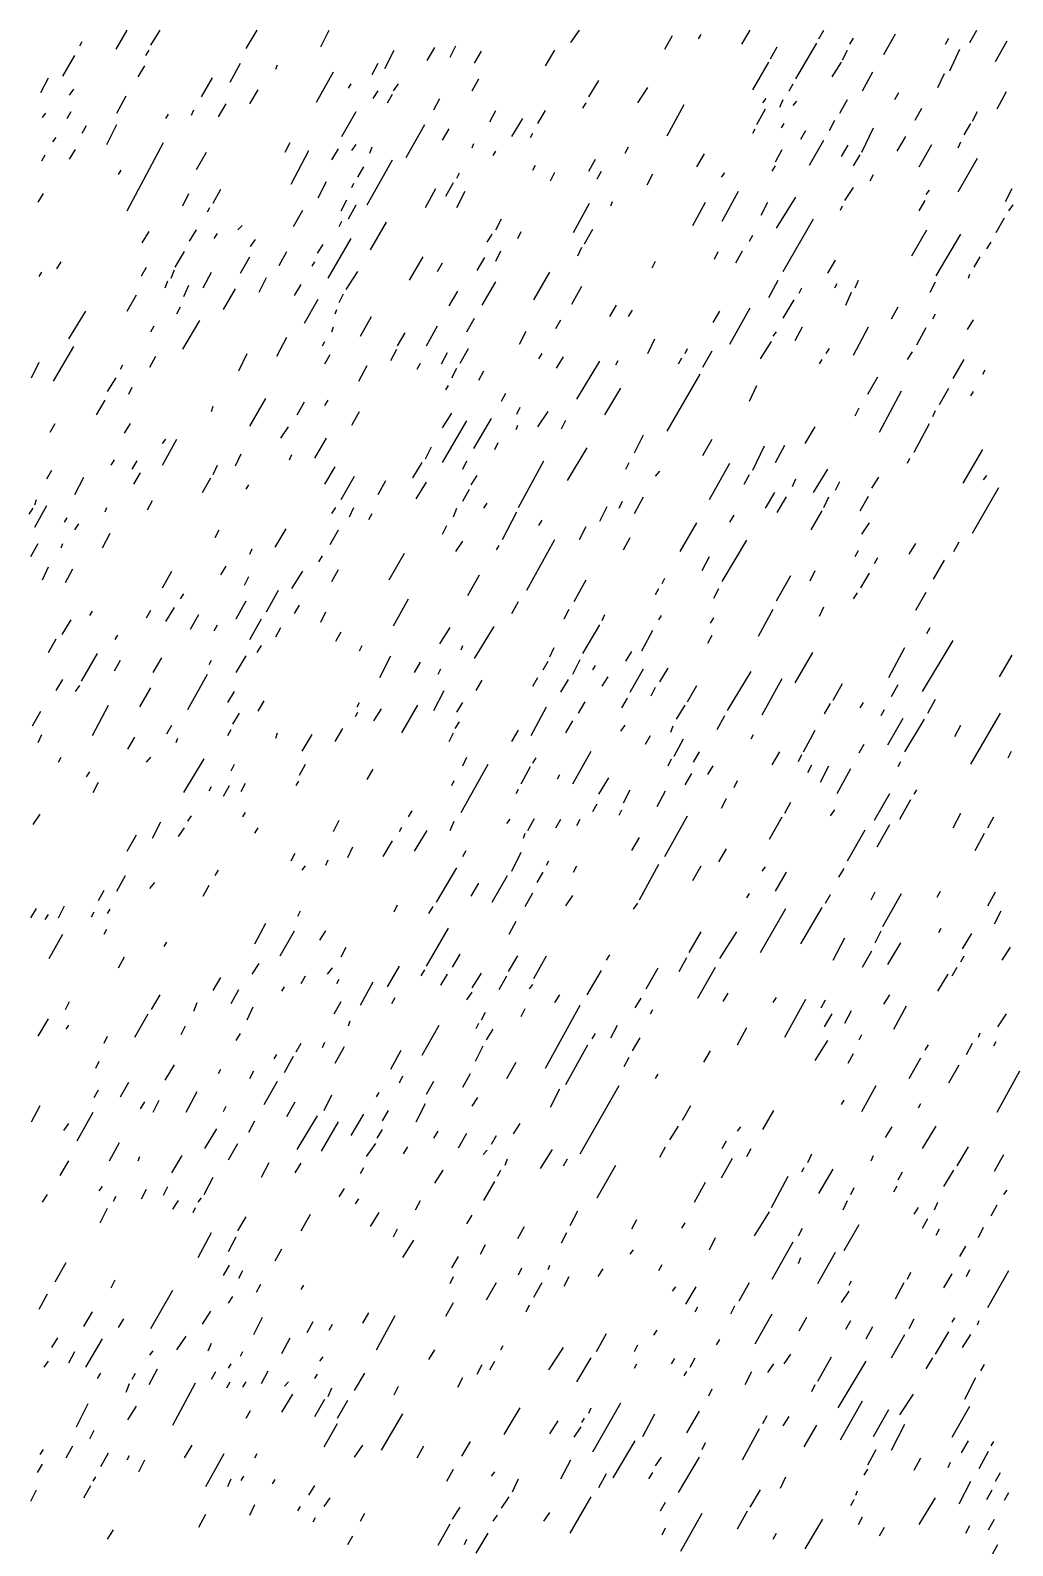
# Model space of a CAD drawing. Extents: x 0 to 599, y 0 to 600.
# Drawn here: x 234.8 to 447.7, y 271.9 to 600.2 of the extents above; entities that cross this region are included whole.
import ezdxf

# ---------------------------------------------------------------- set-up
doc = ezdxf.new("R2010")
doc.units = 0
doc.header["$MEASUREMENT"] = 0
doc.layers.add('MARBLE_FSET3', color=36, linetype='CONTINUOUS')

msp = doc.modelspace()

# ---------------------------------------------------------------- linework, layer by layer
at = {"layer": 'MARBLE_FSET3'}
for p, q in [((245.5, 596.82), (246.05, 597.75)), ((253.37, 596.07), (255.76, 600.19)), ((260.89, 597), (262.9, 600.19)), ((281.59, 596.26), (283.97, 600.19)), ((297.71, 596.63), (299.54, 600.19)), ((351.94, 597.57), (353.77, 600.19)), ((372.27, 596.07), (373.92, 599.06)), ((379.6, 598.32), (380.15, 599.25)), ((388.95, 597.19), (390.78, 600.19)), ((405.62, 598.32), (406.72, 600.19)), ((412.4, 597.19), (413.13, 598.5)), ((419.73, 594.95), (422.29, 599.44)), ((433.1, 597.19), (433.83, 598.5)), ((438.41, 597.57), (439.88, 600.19)), ((443.91, 593.45), (446.47, 597.94)), ((241.83, 590.27), (244.4, 594.76)), ((259.79, 594.76), (260.52, 595.88)), ((311.63, 591.95), (313.65, 595.88)), ((320.79, 593.64), (322.44, 596.44)), ((325.74, 594.38), (327.02, 596.82)), ((331.05, 593.07), (332.52, 595.69)), ((346.44, 592.51), (348.46, 595.88)), ((395.18, 594.01), (396.64, 596.63)), ((400.67, 589.7), (405.25, 597.38)), ((410.75, 593.82), (411.85, 595.88)), ((434.02, 591.39), (436.21, 596.07)), ((258.14, 590.08), (259.6, 592.51)), ((278.11, 588.95), (280.31, 593.07)), ((288, 591.76), (288.37, 592.7)), ((296.79, 584.65), (300.46, 591.2)), ((308.89, 590.64), (310.17, 593.07)), ((391.33, 587.27), (394.81, 593.26)), ((408.55, 590.08), (410.56, 593.26)), ((415.15, 587.08), (417.34, 591.2)), ((237.07, 586.71), (238.72, 589.89)), ((271.88, 585.77), (274.26, 589.89)), ((303.76, 587.64), (304.31, 588.58)), ((313.47, 587.08), (314.56, 588.58)), ((330.5, 587.08), (331.97, 589.7)), ((355.79, 585.77), (357.98, 589.33)), ((366.41, 584.46), (368.61, 587.83)), ((399.21, 587.08), (400.12, 588.58)), ((431.45, 587.83), (432.92, 590.83)), ((243.3, 586.15), (244.21, 587.46)), ((253.56, 582.22), (255.57, 585.96)), ((282.32, 584.27), (284.15, 587.27)), ((309.07, 585.4), (310.17, 587.08)), ((312.18, 584.46), (313.28, 586.33)), ((322.26, 582.96), (323.54, 585.4)), ((354.5, 583.34), (355.24, 584.46)), ((393.53, 584.46), (394.26, 585.4)), ((397.19, 583.53), (397.92, 585.21)), ((400.12, 583.9), (400.86, 584.84)), ((410.2, 582.22), (411.85, 585.21)), ((422.11, 585.21), (423.02, 586.71)), ((444.27, 583.15), (446.29, 586.9)), ((237.44, 581.28), (238.17, 582.22)), ((242.75, 581.09), (243.66, 582.59)), ((264.18, 581.09), (264.73, 582.03)), ((269.68, 581.84), (270.23, 582.96)), ((275.54, 581.47), (277.19, 584.27)), ((302.29, 577.16), (305.4, 582.59)), ((334.35, 580.34), (335.63, 582.78)), ((339.11, 577.16), (341.5, 581.09)), ((344.79, 579.97), (346.44, 582.78)), ((372.82, 577.35), (376.49, 584.09)), ((392.24, 579.78), (394.08, 583.15)), ((426.5, 580.72), (427.97, 583.34)), ((438.96, 580.53), (440.06, 582.59)), ((246.05, 577.91), (246.96, 579.59)), ((251.36, 575.48), (253.56, 579.78)), ((316.21, 572.67), (320.24, 579.78)), ((324.09, 576.41), (325.56, 578.85)), ((343.15, 576.97), (343.69, 577.91)), ((391.33, 577.91), (391.88, 578.85)), ((397.56, 579.03), (398.11, 579.97)), ((401.77, 576.6), (402.87, 578.47)), ((408, 578.47), (409.1, 580.72)), ((414.96, 573.79), (417.53, 579.03)), ((437.13, 577.54), (438.6, 579.97)), ((239.63, 576.04), (240.37, 576.97)), ((255.76, 561.06), (263.63, 575.85)), ((290.02, 573.79), (291.11, 575.85)), ((300.09, 572.11), (301.56, 574.54)), ((304.49, 574.17), (305.4, 575.48)), ((308.34, 573.6), (308.89, 574.91)), ((330.5, 574.73), (330.87, 575.66)), ((363.66, 573.6), (364.4, 574.91)), ((403.6, 570.98), (406.72, 576.41)), ((410.56, 572.86), (412.03, 575.29)), ((422.66, 573.98), (424.49, 577.16)), ((427.42, 570.61), (430.17, 575.48)), ((435.85, 574.73), (436.4, 576.04)), ((237.25, 571.92), (237.98, 573.23)), ((243.3, 572.29), (244.58, 574.35)), ((270.78, 570.05), (272.98, 573.79)), ((291.3, 566.86), (295.15, 574.17)), ((307.79, 562.37), (313.28, 572.11)), ((335.08, 573.04), (335.63, 573.98)), ((355.79, 569.67), (357.25, 572.29)), ((379.24, 570.61), (380.89, 573.42)), ((396.27, 571.73), (397.74, 574.35)), ((413.13, 570.8), (414.6, 573.23)), ((435.85, 565.18), (440.06, 572.48)), ((253.92, 568.92), (254.47, 569.86)), ((305.77, 568.36), (307.05, 570.61)), ((327.21, 568.17), (327.76, 569.3)), ((343.69, 569.86), (344.24, 570.98)), ((347.54, 567.61), (348.46, 569.49)), ((357.62, 567.99), (358.53, 569.67)), ((368.43, 566.68), (369.71, 569.11)), ((384.55, 568.36), (385.28, 569.3)), ((395.54, 569.67), (396.27, 570.8)), ((416.79, 567.61), (417.53, 568.92)), ((236.52, 562.93), (237.62, 564.81)), ((267.85, 562.18), (269.13, 564.81)), ((274.44, 562.75), (276.09, 565.74)), ((297.16, 563.87), (298.99, 567.43)), ((304.49, 566.12), (304.86, 567.05)), ((320.43, 561.81), (322.63, 565.93)), ((324.82, 564.24), (326.47, 567.24)), ((327.21, 561.81), (329.04, 565.37)), ((384.73, 558.81), (388.21, 565.37)), ((411.3, 563.31), (413.13, 566.12)), ((428.89, 564.62), (429.62, 565.55)), ((446.11, 563.12), (447.57, 565.93)), ((273.16, 560.87), (273.71, 561.81)), ((302.11, 561.06), (303.39, 563.49)), ((303.76, 559.38), (305.4, 562.37)), ((352.49, 556.38), (355.97, 562.75)), ((360.55, 562.18), (360.92, 563.12)), ((378.32, 557.88), (381.07, 562.93)), ((393.16, 560.12), (394.63, 562.93)), ((396.46, 557.32), (400.67, 564.06)), ((410.38, 561.25), (410.75, 562.18)), ((427.42, 561.06), (428.7, 563.31)), ((446.84, 561.06), (447.76, 562.37)), ((291.85, 557.69), (293.86, 561.25)), ((301.74, 557.69), (302.29, 558.81)), ((308.52, 552.64), (312, 558.63)), ((335.63, 556.94), (336.92, 559.38)), ((397.92, 547.96), (404.52, 559.38)), ((444.09, 556.38), (445.92, 559.56)), ((259.05, 554.13), (260.52, 556.57)), ((269.31, 554.51), (270.78, 556.94)), ((274.63, 555.07), (275.36, 556.19)), ((279.76, 556.94), (280.67, 557.88)), ((282.5, 553.39), (283.6, 554.88)), ((299.36, 546.46), (304.31, 555.07)), ((333.8, 554.32), (334.9, 556.01)), ((340.4, 555.07), (341.13, 556.57)), ((354.87, 553.95), (356.7, 557.13)), ((390.6, 554.51), (391.33, 555.82)), ((425.77, 551.33), (429.07, 556.94)), ((431.08, 547.02), (436.4, 556.01)), ((266.2, 548.89), (268.21, 552.26)), ((288.73, 549.27), (290.38, 552.26)), ((296.98, 551.89), (298.26, 553.76)), ((335.63, 550.2), (336.73, 552.45)), ((353.4, 551.33), (354.32, 553.2)), ((383.08, 550.58), (383.82, 552.26)), ((387.66, 549.83), (389.13, 552.45)), ((442.08, 552.82), (442.99, 554.32)), ((240.55, 548.52), (241.47, 550.02)), ((258.87, 547.02), (259.97, 548.89)), ((265.28, 546.46), (266.02, 548.33)), ((280.31, 547.58), (282.32, 551.14)), ((295.88, 549.08), (296.43, 550.02)), ((316.95, 546.08), (319.88, 551.14)), ((322.99, 547.96), (324.09, 549.83)), ((331.6, 548.14), (333.25, 550.95)), ((369.53, 548.71), (370.26, 550.2)), ((407.63, 547.58), (409.28, 550.39)), ((439.33, 548.89), (440.61, 551.14)), ((236.7, 546.83), (237.25, 547.77)), ((264, 544.4), (264.55, 545.9)), ((268.03, 542.53), (269.13, 544.96)), ((272.24, 544.4), (274.08, 547.77)), ((284.34, 543.46), (285.98, 546.65)), ((292.03, 542.71), (293.5, 545.15)), ((303.21, 544.03), (305.77, 547.96)), ((332.7, 540.66), (335.63, 545.71)), ((343.88, 541.78), (347.36, 547.77)), ((394.81, 542.34), (396.82, 546.08)), ((409.1, 544.4), (409.65, 545.34)), ((413.5, 544.4), (414.23, 546.08)), ((429.8, 543.46), (430.9, 545.71)), ((438.05, 546.46), (438.41, 547.39)), ((255.76, 539.34), (257.77, 542.9)), ((276.64, 539.72), (279.21, 544.21)), ((294.23, 536.72), (297.16, 541.97)), ((301.74, 541.22), (302.66, 543.09)), ((325.56, 540.47), (327.39, 543.65)), ((352.12, 540.84), (354.32, 544.77)), ((397.92, 537.85), (400.31, 541.78)), ((401.4, 543.28), (401.95, 544.4)), ((411.48, 540.66), (412.76, 543.46)), ((243.11, 533.35), (246.78, 539.34)), ((266.56, 538.78), (267.3, 540.28)), ((300.82, 538.78), (301.19, 539.72)), ((360.37, 538.22), (361.83, 540.66)), ((364.4, 538.22), (365.31, 539.53)), ((382.72, 536.91), (384.18, 539.34)), ((386.38, 532.23), (390.78, 540.09)), ((421.37, 537.66), (422.84, 540.28)), ((430.35, 537.66), (430.9, 538.78)), ((260.89, 534.85), (261.62, 536.16)), ((267.85, 531.11), (271.51, 537.29)), ((300.09, 534.85), (300.46, 535.98)), ((306.32, 533.92), (308.7, 538.22)), ((320.61, 531.86), (322.99, 536.16)), ((329.4, 534.85), (331.05, 537.85)), ((348.64, 535.6), (349.74, 537.47)), ((400.49, 532.98), (402.14, 535.98)), ((413.13, 529.8), (416.43, 535.98)), ((426.87, 532.04), (428.89, 535.79)), ((437.86, 535.41), (439.15, 537.47)), ((288.18, 529.61), (290.38, 533.73)), ((298.08, 531.86), (298.63, 532.79)), ((314.38, 531.86), (316.03, 534.66)), ((340.76, 532.23), (342.23, 535.04)), ((368.61, 530.17), (370.08, 533.35)), ((392.98, 529.05), (395.36, 532.79)), ((395.73, 533.92), (396.46, 534.85)), ((239.82, 524.18), (244.21, 531.67)), ((260.7, 527.18), (261.98, 529.61)), ((279.94, 526.43), (281.77, 530.17)), ((298.63, 527.93), (299.73, 529.98)), ((312.92, 528.67), (314.2, 531.11)), ((323.91, 527.93), (325.19, 530.36)), ((327.94, 528.11), (329.77, 531.29)), ((344.98, 529.05), (345.71, 530.17)), ((348.82, 526.99), (350.29, 529.42)), ((361.65, 527.74), (362.2, 528.67)), ((375.21, 527.93), (375.94, 529.24)), ((376.67, 530.17), (377.22, 531.29)), ((380.52, 527.18), (382.53, 530.73)), ((405.8, 527.93), (406.35, 528.86)), ((407.27, 530.17), (408, 531.29)), ((424.86, 528.86), (425.95, 530.55)), ((434.75, 524.74), (437.13, 528.86)), ((235.05, 524.93), (236.7, 528.3)), ((254.29, 526.8), (254.84, 527.74)), ((305.95, 524.18), (307.79, 527.55)), ((318.6, 526.8), (319.33, 528.11)), ((326.11, 524.93), (327.21, 526.99)), ((331.97, 524.37), (333.07, 526.43)), ((353.22, 520.25), (358.17, 528.49)), ((372.82, 513.32), (379.97, 525.68)), ((441.16, 525.68), (441.71, 526.61)), ((251.54, 521.93), (253.37, 524.93)), ((256.12, 521.37), (256.85, 522.87)), ((324.82, 522.31), (325.37, 523.25)), ((359.27, 516.88), (362.75, 522.68)), ((390.6, 519.88), (392.24, 523.25)), ((416.24, 521.37), (418.44, 525.12)), ((418.81, 513.14), (423.57, 522.12)), ((431.82, 519.13), (433.83, 522.68)), ((249.16, 516.88), (250.99, 520.06)), ((274.08, 517.63), (274.44, 518.75)), ((282.32, 514.45), (285.8, 520.44)), ((292.58, 516.88), (294.23, 519.69)), ((298.63, 518.94), (299.36, 520.06)), ((336.92, 519.88), (337.83, 521.56)), ((438.6, 521), (439.15, 521.93)), ((304.49, 514.63), (306.14, 517.63)), ((324.09, 514.07), (326.11, 517.25)), ((324.09, 506.58), (329.4, 515.57)), ((330.87, 509.58), (334.72, 516.13)), ((340.21, 517.07), (340.95, 518.56)), ((344.79, 514.26), (346.99, 517.63)), ((349.92, 513.88), (350.84, 515.76)), ((413.5, 516.69), (414.41, 518.38)), ((430.35, 516.51), (430.9, 517.82)), ((239.08, 513.14), (240.18, 515.01)), ((255.21, 512.95), (256.49, 515.01)), ((289.1, 511.83), (290.75, 514.26)), ((340.03, 513.7), (340.4, 514.63)), ((365.68, 508.64), (367.69, 512.57)), ((402.69, 510.7), (404.89, 514.26)), ((426.32, 508.83), (429.62, 515.01)), ((263.45, 506.02), (266.56, 511.64)), ((263.45, 510.7), (264.18, 511.64)), ((296.43, 507.52), (298.99, 511.83)), ((320.43, 507.33), (321.71, 509.95)), ((335.45, 509.39), (336.18, 510.89)), ((351.21, 502.65), (355.42, 509.77)), ((380.52, 508.08), (382.53, 511.64)), ((391.33, 504.9), (393.89, 510.14)), ((396.27, 506.58), (398.29, 510.33)), ((436.95, 502.09), (441.16, 509.39)), ((252.27, 506.02), (253.01, 507.15)), ((256.85, 505.09), (257.95, 506.96)), ((274.44, 503.96), (275.36, 506.02)), ((279.21, 505.83), (280.49, 508.46)), ((290.93, 507.15), (291.48, 508.27)), ((298.63, 501.9), (300.82, 505.65)), ((317.68, 503.21), (319.69, 506.58)), ((328.49, 505.09), (329.4, 506.96)), ((340.58, 496.85), (346.08, 506.96)), ((363.85, 505.09), (364.58, 506.58)), ((381.98, 498.53), (386.38, 506.4)), ((424.86, 506.4), (425.4, 507.52)), ((238.35, 503.03), (239.45, 504.9)), ((244.4, 499.66), (246.41, 503.4)), ((257.22, 501.9), (258.69, 504.34)), ((272.06, 500.03), (273.89, 503.21)), ((302.11, 498.53), (305.04, 503.59)), ((310.17, 499.66), (311.82, 502.65)), ((318.41, 498.72), (320.61, 502.28)), ((330.32, 501.72), (331.6, 503.78)), ((370.26, 503.59), (371.18, 504.71)), ((389.5, 501.9), (390.6, 503.96)), ((399.94, 501.34), (400.67, 503.03)), ((404.52, 500.03), (407.63, 505.09)), ((409.28, 500.59), (410.2, 502.46)), ((417.16, 500.97), (418.63, 503.4)), ((441.34, 502.84), (442.08, 503.78)), ((281.59, 500.78), (282.14, 501.72)), ((328.49, 498.16), (329.95, 500.78)), ((365.68, 495.54), (367.69, 499.1)), ((394.08, 496.66), (396.09, 500.03)), ((396.64, 495.73), (398.66, 499.1)), ((406.72, 496.85), (407.82, 499.1)), ((414.6, 496.1), (416.43, 499.28)), ((438.96, 491.23), (444.64, 501.15)), ((234.5, 495.35), (235.42, 496.66)), ((235.79, 497.41), (236.15, 498.53)), ((235.79, 492.54), (238.35, 497.22)), ((250.99, 495.91), (251.36, 496.85)), ((260.15, 496.29), (261.25, 498.35)), ((300.09, 495.54), (301.01, 496.85)), ((303.94, 494.79), (304.86, 496.85)), ((326.47, 494.79), (327.21, 496.66)), ((333.07, 496.66), (333.8, 497.78)), ((337.1, 489.92), (340.21, 495.91)), ((358.17, 493.85), (359.82, 497.04)), ((362.38, 496.66), (363.11, 498.16)), ((403.97, 491.98), (406.35, 496.1)), ((242.2, 493.67), (242.75, 494.6)), ((244.4, 491.98), (245.31, 493.29)), ((308.15, 494.23), (308.89, 495.54)), ((324.09, 491.05), (325.01, 492.92)), ((344.98, 492.92), (345.71, 494.04)), ((353.77, 489.92), (355.24, 492.73)), ((375.57, 487.3), (379.24, 493.48)), ((386.38, 493.67), (387.3, 495.16)), ((414.96, 491.05), (416.61, 493.48)), ((250.44, 488.05), (252.09, 491.23)), ((274.81, 490.3), (275.73, 491.98)), ((287.82, 488.24), (290.2, 492.17)), ((299.73, 488.8), (301.56, 491.98)), ((327.02, 487.3), (328.49, 489.55)), ((342.41, 478.88), (348.46, 489.92)), ((363.3, 487.68), (364.76, 490.3)), ((384.73, 480.75), (390.05, 489.73)), ((434.93, 487.3), (436.03, 489.36)), ((234.87, 486.18), (236.52, 488.99)), ((241.47, 488.05), (241.83, 488.99)), ((282.32, 486.74), (282.87, 487.86)), ((297.34, 485.05), (298.08, 486.37)), ((312.55, 481.12), (315.85, 486.93)), ((335.82, 487.68), (336.37, 488.61)), ((380.34, 483.18), (381.98, 486.18)), ((413.5, 486.18), (414.23, 487.49)), ((417.71, 484.68), (418.44, 485.99)), ((425.22, 486.74), (426.69, 488.99)), ((237.44, 481.12), (238.72, 483.93)), ((242.38, 480.56), (244.03, 483.56)), ((263.45, 479.44), (265.47, 483)), ((276.09, 482.25), (277.19, 484.12)), ((291.48, 479.25), (293.86, 483)), ((300.09, 480.75), (301.56, 483.37)), ((403.79, 480.94), (404.89, 483.18)), ((414.78, 479.44), (416.61, 482.62)), ((430.53, 481.31), (432.92, 485.43)), ((281.22, 480), (282.14, 481.87)), ((329.59, 477.75), (332.15, 482.25)), ((352.67, 476.44), (355.24, 481.12)), ((371.73, 480.37), (372.27, 481.5)), ((396.46, 476.63), (399.57, 482.06)), ((267.3, 477), (268.03, 478.13)), ((279.39, 472.7), (281.59, 476.63)), ((285.98, 474.2), (288.55, 478.88)), ((313.47, 471.2), (316.76, 477)), ((339.11, 473.82), (340.58, 476.44)), ((370.26, 477.94), (370.99, 479.25)), ((382.9, 477.19), (384, 479.25)), ((413.13, 477), (414.05, 478.32)), ((426.69, 474.57), (428.89, 478.5)), ((247.69, 473.45), (248.24, 474.38)), ((259.97, 472.89), (260.89, 474.57)), ((264.18, 472.14), (266.02, 475.13)), ((269.5, 470.45), (271.33, 473.64)), ((292.03, 473.82), (293.13, 475.69)), ((297.71, 471.95), (298.81, 474.2)), ((350.47, 472.7), (351.57, 474.76)), ((358.72, 472.32), (359.27, 473.64)), ((370.99, 472.51), (371.54, 473.45)), ((382.17, 471.76), (382.9, 472.89)), ((392.61, 468.95), (395.73, 474.76)), ((405.8, 473.26), (406.72, 475.32)), ((241.65, 469.33), (243.66, 472.51)), ((274.63, 470.08), (275.36, 471.39)), ((282.32, 468.21), (284.89, 472.7)), ((288, 468.77), (289.1, 470.83)), ((301.01, 467.83), (302.11, 469.89)), ((323.54, 467.27), (325.74, 470.83)), ((331.05, 464.09), (335.27, 471.01)), ((354.5, 465.21), (358.17, 471.39)), ((367.33, 465.77), (369.71, 470.27)), ((429.07, 469.52), (429.8, 470.83)), ((238.72, 465.4), (240.37, 468.39)), ((253.19, 468.21), (253.74, 469.14)), ((283.97, 465.4), (284.89, 466.9)), ((306.14, 465.77), (306.69, 466.9)), ((328.12, 465.96), (328.49, 466.9)), ((347.36, 464.46), (348.27, 466.52)), ((381.62, 467.46), (382.53, 469.14)), ((420.82, 459.97), (424.31, 466.52)), ((428.15, 456.97), (434.75, 468.02)), ((245.86, 459.22), (249.34, 465.21)), ((253.01, 461.47), (254.29, 463.71)), ((261.44, 461.09), (263.27, 464.27)), ((273.53, 462.78), (274.08, 463.71)), ((279.39, 461.09), (281.59, 464.65)), ((310.53, 459.97), (312.92, 464.65)), ((318.05, 461.09), (319.33, 463.34)), ((345.89, 461.65), (346.99, 463.53)), ((352.31, 460.72), (353.95, 463.9)), ((363.85, 463.53), (365.13, 465.59)), ((400.49, 458.85), (404.34, 465.4)), ((444.82, 460.16), (447.57, 464.84)), ((240.37, 457.16), (241.83, 459.59)), ((268.95, 453.04), (273.16, 460.72)), ((323.18, 460.72), (323.73, 461.84)), ((343.69, 458.1), (344.79, 459.97)), ((349.74, 456.79), (351.39, 459.59)), ((356.7, 461.65), (357.25, 462.59)), ((358.72, 458.1), (360, 460.16)), ((364.76, 456.79), (367.69, 461.84)), ((371.18, 459.03), (373.01, 462.03)), ((385.83, 452.85), (390.96, 461.28)), ((393.34, 451.92), (397.74, 459.78)), ((244.58, 456.97), (245.5, 458.28)), ((258.5, 453.6), (260.89, 457.72)), ((277.56, 454.54), (279.02, 456.97)), ((322.26, 452.85), (324.46, 457.16)), ((331.42, 457.16), (332.7, 459.41)), ((369.34, 456.04), (370.26, 457.91)), ((377.22, 454.73), (379.24, 458.28)), ((408.73, 455.1), (410.75, 458.66)), ((421.37, 455.85), (422.84, 458.47)), ((248.24, 447.43), (251.73, 453.98)), ((284.15, 452.67), (285.44, 454.91)), ((305.59, 453.6), (306.14, 454.54)), ((309.25, 450.61), (310.9, 453.23)), ((315.3, 447.99), (318.78, 453.98)), ((327.21, 452.48), (328.49, 454.54)), ((343.33, 447.43), (346.63, 453.6)), ((353.59, 452.29), (355.05, 454.73)), ((362.93, 453.42), (364.21, 455.48)), ((374.84, 450.98), (376.67, 453.98)), ((406.9, 452.11), (408.18, 454.35)), ((414.6, 453.42), (415.33, 454.54)), ((419.18, 451.73), (419.91, 453.04)), ((429.25, 452.29), (430.9, 455.29)), ((235.24, 449.49), (237.07, 452.67)), ((278.66, 449.86), (280.12, 452.29)), ((305.22, 451.54), (305.77, 452.48)), ((326.84, 448.92), (327.76, 450.42)), ((350.84, 447.99), (352.31, 450.61)), ((383.63, 448.74), (385.28, 451.73)), ((420.64, 445.37), (423.94, 451.17)), ((424.31, 443.87), (428.52, 450.98)), ((438.6, 441.25), (445.01, 452.29)), ((236.52, 445.93), (237.25, 447.61)), ((255.94, 444.43), (257.4, 447.05)), ((264.37, 447.8), (265.47, 449.67)), ((266.38, 445.93), (266.75, 446.86)), ((277.56, 447.43), (278.29, 448.74)), ((288, 446.86), (288.37, 447.99)), ((293.68, 444.06), (295.88, 447.61)), ((300.82, 446.12), (302.47, 448.92)), ((325.56, 446.12), (326.47, 447.99)), ((339.11, 446.12), (340.58, 448.55)), ((362.75, 448.36), (363.66, 449.67)), ((368.06, 445.55), (369.16, 447.43)), ((373.56, 448.17), (374.11, 449.49)), ((374.29, 442.93), (376.31, 446.68)), ((390.96, 446.68), (391.51, 447.61)), ((402.32, 443.87), (404.89, 448.55)), ((435.11, 447.24), (436.4, 449.67)), ((352.31, 436.94), (356.34, 444.06)), ((378.5, 441.62), (379.79, 443.87)), ((395.54, 441.06), (397.19, 443.87)), ((401.22, 441.81), (401.95, 443.31)), ((414.41, 443.68), (415.51, 445.55)), ((446.66, 442.56), (447.39, 444.06)), ((240.92, 441.62), (241.47, 442.75)), ((259.97, 441.62), (260.89, 442.75)), ((268.03, 435.07), (272.43, 442.37)), ((278.29, 439.75), (279.02, 441.25)), ((293.13, 438.81), (294.41, 441.25)), ((307.79, 437.88), (309.07, 440.12)), ((328.12, 430.76), (333.98, 441.25)), ((328.49, 440.87), (329.4, 442.75)), ((341.13, 436.94), (343.15, 440.69)), ((343.69, 441.44), (344.43, 442.56)), ((373.01, 440.87), (373.74, 442.37)), ((381.62, 439), (382.72, 440.87)), ((403.24, 439.38), (404.15, 441.06)), ((405.98, 437.32), (407.82, 440.87)), ((409.65, 434.88), (412.58, 440.31)), ((422.84, 440.69), (423.39, 441.81)), ((246.96, 438.44), (247.69, 439.56)), ((248.43, 435.07), (249.53, 437.32)), ((280.49, 435.26), (281.4, 437.13)), ((292.4, 436.57), (292.95, 437.5)), ((326.11, 436.57), (326.66, 437.69)), ((349.01, 438.07), (349.56, 439)), ((357.98, 434.7), (360.18, 438.25)), ((376.67, 436.76), (378.14, 439.19)), ((387.3, 436.19), (388.03, 437.69)), ((273.53, 435.44), (274.08, 436.38)), ((276.64, 434.32), (277.92, 436.57)), ((340.03, 434.88), (340.58, 435.82)), ((363.3, 432.82), (364.76, 435.63)), ((370.63, 432.07), (372.46, 435.44)), ((384.55, 431.7), (385.65, 433.76)), ((417.71, 429.08), (421.01, 434.88)), ((423.21, 429.27), (425.59, 433.57)), ((426.32, 434.7), (426.87, 435.63)), ((235.42, 428.14), (236.89, 430.39)), ((280.85, 429.83), (281.4, 430.76)), ((316.76, 429.83), (317.5, 431.14)), ((356.7, 430.95), (357.62, 432.64)), ((362.38, 430.2), (362.93, 431.33)), ((398.29, 430.58), (399.57, 433.01)), ((408.18, 430.02), (409.1, 431.33)), ((434.75, 427.39), (436.4, 430.58)), ((261.25, 425.15), (263.08, 428.71)), ((266.93, 425.52), (268.21, 427.39)), ((268.95, 428.89), (269.68, 430.02)), ((283.42, 426.27), (284.15, 427.39)), ((300.46, 426.65), (301.74, 429.08)), ((314.75, 426.65), (315.3, 427.58)), ((318.05, 422.34), (320.79, 426.83)), ((325.74, 426.83), (326.66, 428.89)), ((338.02, 428.33), (338.75, 429.27)), ((342.6, 426.83), (344.06, 429.45)), ((348.64, 427.39), (349.74, 429.27)), ((353.22, 427.96), (353.95, 429.27)), ((372.27, 421.22), (377.22, 430.02)), ((394.99, 424.96), (397.74, 429.83)), ((411.85, 420.28), (415.69, 427.02)), ((418.26, 423.28), (421.01, 428.14)), ((442.26, 427.39), (443.54, 429.83)), ((255.76, 422.34), (257.77, 425.9)), ((311.27, 421.22), (313.28, 424.59)), ((341.68, 425.15), (342.05, 426.27)), ((365.13, 422.53), (366.78, 425.34)), ((439.51, 422.53), (441.53, 426.27)), ((291.3, 420.28), (292.21, 421.97)), ((298.81, 419.34), (299.36, 420.47)), ((303.57, 421.03), (304.67, 423.28)), ((328.49, 421.22), (329.22, 422.53)), ((339.11, 418.03), (341.13, 422.15)), ((346.63, 419.34), (347.18, 420.28)), ((384, 420.09), (385.65, 422.9)), ((253.56, 413.73), (255.39, 417.1)), ((274.81, 417.1), (275.54, 418.22)), ((293.68, 418.22), (294.41, 419.16)), ((322.81, 411.29), (327.21, 418.78)), ((334.9, 411.29), (338.2, 417.1)), ((344.61, 415.6), (345.89, 417.85)), ((352.49, 417.85), (353.22, 419.16)), ((366.78, 411.86), (370.99, 419.53)), ((378.32, 415.98), (380.15, 419.16)), ((393.34, 418.03), (394.08, 418.97)), ((396.27, 413.73), (398.66, 417.85)), ((410.02, 416.72), (411.11, 418.6)), ((249.53, 411.67), (250.81, 413.92)), ((260.7, 414.29), (261.8, 415.6)), ((272.24, 412.61), (273.53, 415.04)), ((330.32, 412.61), (331.97, 415.41)), ((431.27, 412.42), (432, 413.73)), ((240.92, 407.93), (242.2, 410.55)), ((313.65, 409.24), (314.38, 410.73)), ((321.16, 408.86), (322.08, 410.36)), ((342.05, 410.36), (343.69, 413.35)), ((350.84, 410.55), (352.31, 412.79)), ((365.5, 409.8), (366.41, 411.11)), ((390.05, 412.23), (390.6, 413.17)), ((407.08, 411.11), (408.18, 412.98)), ((416.98, 411.86), (417.89, 413.54)), ((419.54, 406.05), (423.57, 413.17)), ((442.26, 410.55), (443.91, 413.54)), ((234.87, 407.93), (236.15, 409.98)), ((237.98, 407.55), (238.72, 408.67)), ((248.06, 408.11), (248.61, 409.24)), ((251.54, 408.86), (252.09, 409.8)), ((292.76, 408.3), (293.31, 409.42)), ((338.56, 404.37), (340.03, 407.18)), ((392.98, 400.44), (398.47, 409.98)), ((401.77, 402.31), (406.35, 410.17)), ((443.73, 406.61), (445.19, 409.42)), ((238.9, 399.13), (241.83, 404.37)), ((250.81, 404.37), (251.36, 405.49)), ((283.42, 402.31), (285.8, 406.8)), ((288.92, 399.69), (292.03, 405.12)), ((297.53, 403.06), (298.81, 405.12)), ((320.61, 397.44), (325.37, 405.68)), ((377.59, 400.44), (380.15, 404.93)), ((384.18, 399.13), (387.85, 404.93)), ((417.89, 402.5), (419.18, 405.12)), ((431.63, 404.74), (432.18, 405.68)), ((436.76, 401.19), (438.78, 404.56)), ((263.82, 401.75), (264.37, 402.68)), ((302.11, 399.5), (303.21, 401.56)), ((408.73, 398.75), (411.3, 403.62)), ((415.15, 397.25), (417.16, 400.81)), ((420.64, 397.82), (423.39, 402.5)), ((445.37, 398.75), (447.21, 401.56)), ((253.92, 397.07), (255.21, 399.5)), ((282.87, 395.76), (284.34, 398)), ((312.18, 392.95), (314.75, 397.44)), ((326.29, 397.25), (327.94, 400.06)), ((338.38, 396.32), (340.4, 399.69)), ((343.88, 394.82), (346.63, 399.69)), ((359.63, 398.75), (360.37, 399.88)), ((375.39, 396.32), (377.04, 399.31)), ((379.42, 390.51), (383.27, 397.25)), ((434.56, 395.38), (435.66, 397.25)), ((436.4, 398.38), (437.13, 399.69)), ((274.44, 392.2), (276.09, 395.01)), ((293.5, 393.7), (294.41, 395.38)), ((299.18, 395.76), (300.27, 397.07)), ((301.19, 393.7), (301.74, 394.63)), ((306.32, 389.02), (309.07, 394.07)), ((319.51, 395.38), (320.24, 396.69)), ((323.73, 393.32), (325.19, 395.76)), ((330.5, 392.76), (332.52, 395.94)), ((336.37, 392.39), (338.02, 395.38)), ((355.42, 391.26), (358.53, 396.51)), ((368.24, 392.57), (370.81, 397.07)), ((431.45, 392.01), (433.65, 395.76)), ((261.07, 388.08), (262.9, 391.26)), ((278.29, 389.39), (279.94, 392.39)), ((289.28, 392.01), (289.83, 392.95)), ((313.1, 389.39), (313.83, 390.7)), ((329.4, 390.14), (330.5, 391.83)), ((342.96, 392.57), (343.69, 393.51)), ((348.46, 389.58), (349.56, 391.26)), ((384.92, 389.77), (386.02, 391.64)), ((395.73, 389.58), (396.46, 390.7)), ((419.73, 389.2), (421.01, 391.26)), ((242.38, 388.08), (243.3, 389.77)), ((270.23, 387.71), (270.96, 389.58)), ((281.77, 385.83), (283.05, 388.64)), ((300.64, 387.15), (302.11, 389.77)), ((332.52, 385.83), (333.44, 387.52)), ((341.13, 386.58), (342.05, 388.27)), ((346.44, 375.35), (353.95, 389.02)), ((365.86, 388.46), (367.15, 390.51)), ((369.16, 387.15), (369.71, 388.08)), ((398.29, 382.09), (402.87, 390.33)), ((406.17, 388.46), (407.08, 390.14)), ((411.3, 385.09), (412.76, 387.89)), ((421.92, 383.78), (424.67, 388.83)), ((236.52, 382.28), (238.72, 386.02)), ((242.56, 383.78), (243.11, 384.71)), ((257.4, 382.09), (260.34, 387.15)), ((267.48, 382.65), (268.4, 384.52)), ((303.76, 384.52), (304.12, 385.65)), ((319.69, 378.16), (323.36, 384.71)), ((331.42, 383.96), (331.97, 385.09)), ((360.55, 381.9), (362.02, 384.71)), ((388.03, 380.41), (390.05, 384.15)), ((406.9, 384.34), (408.55, 387.15)), ((444.46, 384.34), (446.29, 387.15)), ((250.81, 380.78), (251.54, 382.28)), ((279.39, 381.34), (280.31, 382.84)), ((298.08, 379.84), (298.63, 380.97)), ((333.62, 381.53), (335.08, 383.78)), ((356.52, 381.72), (357.25, 382.84)), ((365.31, 379.1), (366.96, 381.9)), ((404.89, 377.04), (407.63, 381.34)), ((414.41, 381.53), (414.96, 382.65)), ((440.24, 382.09), (440.61, 383.03)), ((443.54, 380.22), (444.09, 381.15)), ((287.63, 377.41), (288.18, 378.35)), ((289.83, 374.42), (291.85, 377.97)), ((292.4, 378.91), (293.5, 380.78)), ((300.82, 376.47), (302.84, 380.03)), ((312.92, 375.16), (315.11, 379.28)), ((331.24, 376.85), (332.89, 380.22)), ((350.84, 371.79), (355.6, 380.41)), ((363.48, 375.73), (364.58, 377.78)), ((380.7, 376.66), (382.17, 379.1)), ((412.03, 376.47), (413.13, 378.53)), ((425.22, 373.1), (427.79, 377.6)), ((428.7, 379.28), (429.44, 380.41)), ((437.68, 378.35), (438.96, 380.78)), ((248.98, 375.35), (249.71, 376.85)), ((264, 372.73), (266.02, 376.1)), ((275.54, 374.23), (276.09, 375.16)), ((282.32, 373.1), (283.24, 374.79)), ((328.49, 371.23), (330.14, 374.23)), ((338.02, 373.1), (340.03, 376.66)), ((433.83, 372.17), (436.03, 376.1)), ((444.27, 365.8), (449.22, 374.79)), ((254.29, 369.17), (256.12, 372.36)), ((285.44, 367.49), (288.37, 372.54)), ((314.75, 372.17), (315.48, 373.67)), ((320.61, 369.73), (322.26, 372.54)), ((353.95, 356.82), (362.38, 371.61)), ((370.26, 373.1), (370.81, 374.04)), ((414.96, 365.99), (418.08, 371.61)), ((248.61, 368.99), (249.53, 370.67)), ((258.69, 366.55), (259.6, 368.05)), ((261.44, 365.8), (262.72, 368.42)), ((268.58, 365.8), (270.96, 370.3)), ((290.38, 364.87), (292.21, 368.05)), ((298.44, 366.18), (300.09, 369.55)), ((309.8, 369.17), (310.35, 370.11)), ((318.41, 363.74), (320.43, 367.68)), ((330.5, 367.11), (331.79, 368.99)), ((347.54, 366.93), (349.56, 370.86)), ((410.56, 367.49), (411.11, 368.42)), ((427.24, 366.74), (427.79, 367.68)), ((235.05, 363.74), (236.89, 367.3)), ((244.95, 359.63), (248.43, 365.8)), ((276.64, 365.99), (277.19, 367.11)), ((292.58, 357.75), (296.98, 365.05)), ((304.31, 360.75), (307.05, 365.43)), ((311.08, 363.93), (312.37, 366.18)), ((376.12, 364.12), (377.95, 367.3)), ((393.53, 362.06), (395.91, 366.18)), ((242.02, 361.87), (243.11, 363.37)), ((272.61, 357.94), (275.18, 362.25)), ((282.14, 361.5), (283.42, 363.93)), ((297.89, 357.38), (301.56, 363.74)), ((309.98, 360.19), (311.08, 362.06)), ((322.26, 360.19), (323.18, 361.68)), ((327.57, 358.13), (329.4, 361.31)), ((339.48, 361.12), (340.95, 363.37)), ((373.37, 359.81), (375.21, 362.81)), ((388.03, 361.68), (388.76, 362.62)), ((420.09, 360.37), (421.56, 362.62)), ((428.15, 357.94), (431.08, 362.81)), ((251.91, 355.32), (254.11, 359.25)), ((277.74, 355.51), (279.76, 359.06)), ((307.6, 356.26), (309.62, 359.06)), ((315.66, 356.82), (316.58, 358.32)), ((334.72, 358.88), (335.82, 360.75)), ((371.18, 356.07), (372.46, 358.32)), ((384.73, 357.94), (385.65, 359.63)), ((390.05, 356.26), (390.96, 357.94)), ((435.66, 354.2), (438.05, 358.32)), ((241.28, 352.14), (243.11, 355.32)), ((258.14, 355.32), (258.5, 356.26)), ((265.47, 352.7), (267.66, 356.44)), ((284.89, 351.76), (286.53, 354.95)), ((292.21, 352.7), (293.5, 354.76)), ((332.89, 356.63), (333.8, 357.57)), ((337.65, 354.38), (338.2, 355.69)), ((345.34, 353.63), (347.91, 357.75)), ((350.29, 354.2), (351.21, 355.69)), ((384.55, 351.58), (386.93, 355.88)), ((403.24, 354.95), (404.15, 356.82)), ((416.98, 355.32), (417.53, 356.44)), ((443.73, 353.07), (445.74, 356.63)), ((272.43, 348.02), (274.44, 351.76)), ((306.32, 352.51), (307.05, 353.82)), ((322.44, 350.45), (324.27, 353.26)), ((336, 351.95), (336.73, 353.26)), ((357.62, 347.27), (361.65, 354.38)), ((395.36, 345.21), (399.02, 351.95)), ((401.95, 352.89), (402.5, 353.82)), ((405.62, 348.21), (408.73, 353.45)), ((422.84, 351.2), (423.76, 352.89)), ((432.73, 349.7), (434.93, 353.26)), ((237.44, 346.33), (238.53, 348.02)), ((249.71, 348.77), (250.44, 349.7)), ((258.87, 347.08), (259.97, 349.14)), ((263.63, 347.83), (264.55, 349.7)), ((301.74, 347.46), (302.84, 349.33)), ((333.07, 346.71), (335.45, 350.83)), ((378.69, 346.33), (381.07, 350.64)), ((412.58, 348.02), (413.31, 349.52)), ((421.92, 348.58), (422.66, 349.89)), ((445.74, 348.02), (446.47, 348.95)), ((249.89, 341.84), (251.54, 345.02)), ((252.82, 346.52), (253.37, 347.64)), ((265.65, 344.84), (266.93, 346.71)), ((270.05, 344.09), (270.6, 345.21)), ((271.15, 346.33), (271.88, 347.27)), ((305.22, 345.96), (305.95, 347.08)), ((318.23, 344.65), (319.33, 346.71)), ((410.93, 344.65), (411.85, 346.71)), ((426.32, 343.71), (427.24, 345.21)), ((430.72, 344.65), (431.45, 346.33)), ((442.99, 343.34), (444.27, 345.77)), ((279.76, 340.16), (281.59, 343.15)), ((293.5, 340.16), (295.51, 343.71)), ((308.52, 341.09), (310.35, 344.09)), ((329.4, 341.65), (330.5, 343.53)), ((351.76, 341.28), (353.4, 344.46)), ((365.13, 340.53), (366.23, 342.59)), ((375.94, 340.72), (376.67, 341.84)), ((391.69, 339.03), (394.99, 344.27)), ((411.11, 335.85), (414.41, 341.47)), ((428.15, 340.72), (429.25, 342.78)), ((271.15, 334.35), (274.08, 339.78)), ((277.74, 335.66), (279.39, 338.85)), ((313.47, 338.85), (314.38, 340.53)), ((340.4, 338.47), (341.86, 341.09)), ((349.92, 337.54), (351.02, 339.78)), ((381.98, 336.04), (383.27, 338.66)), ((401.22, 339.03), (402.14, 340.72)), ((431.08, 339.22), (431.82, 340.53)), ((440.24, 338.66), (441.34, 340.9)), ((287.82, 333.6), (289.28, 336.22)), ((315.48, 334.35), (317.86, 338.1)), ((332.34, 335.1), (333.44, 337.16)), ((364.76, 335.1), (365.5, 336.04)), ((395.54, 329.67), (400.12, 337.72)), ((405.44, 328.74), (409.28, 335.48)), ((436.21, 334.54), (437.5, 336.79)), ((240.18, 329.11), (242.56, 333.23)), ((276.64, 330.42), (277.92, 332.67)), ((326.11, 332.11), (327.57, 334.54)), ((340.58, 330.61), (341.31, 332.11)), ((346.99, 331.73), (347.36, 332.67)), ((357.8, 330.23), (358.9, 331.92)), ((370.99, 331.54), (371.73, 332.85)), ((401.22, 333.04), (401.77, 334.35)), ((437.68, 330.23), (438.41, 331.73)), ((252.27, 327.8), (253.19, 329.49)), ((279.94, 329.86), (280.85, 331.54)), ((283.79, 326.86), (284.7, 328.55)), ((293.5, 327.43), (294.05, 328.36)), ((325.74, 328.74), (326.47, 330.23)), ((333.62, 325.18), (335.82, 328.92)), ((343.88, 325.74), (345.71, 328.92)), ((350.47, 328.17), (351.57, 330.23)), ((388.4, 324.99), (390.6, 328.92)), ((412.21, 328.36), (412.76, 329.3)), ((422.29, 325.37), (424.12, 328.92)), ((424.86, 329.67), (425.59, 331.17)), ((432.73, 327.8), (434.56, 330.8)), ((442.26, 323.49), (446.84, 331.54)), ((236.7, 323.12), (238.53, 326.49)), ((260.89, 319), (265.65, 327.24)), ((277.74, 324.43), (278.66, 325.93)), ((373.92, 327.05), (374.66, 327.99)), ((376.86, 324.24), (379.05, 327.99)), ((410.56, 324.62), (412.21, 327.05)), ((246.41, 319.38), (248.24, 322.56)), ((272.06, 319.94), (273.89, 322.75)), ((306.87, 320.12), (308.15, 322.37)), ((309.8, 314.32), (313.83, 321.81)), ((324.82, 321.62), (326.47, 324.62)), ((342.23, 322.56), (342.96, 324.06)), ((378.87, 322.56), (379.42, 323.68)), ((386.56, 322.18), (387.48, 323.87)), ((391.88, 315.63), (395.54, 322.18)), ((253.92, 319.19), (255.02, 321.06)), ((283.24, 317.69), (285.07, 321.44)), ((294.78, 318.07), (296.06, 320.5)), ((299.54, 318.63), (300.27, 319.94)), ((369.89, 317.5), (370.63, 318.63)), ((401.4, 318.44), (403.05, 321.44)), ((411.48, 318.81), (412.58, 320.69)), ((415.88, 316.76), (417.34, 319.38)), ((425.22, 319), (426.32, 321.06)), ((434.56, 320.31), (435.11, 321.25)), ((440.06, 319.75), (440.43, 320.69)), ((239.45, 314.88), (240.73, 316.94)), ((246.78, 310.58), (250.44, 316.76)), ((266.56, 314.32), (268.58, 317.32)), ((273.34, 314.13), (274.08, 315.82)), ((289.28, 313.57), (291.11, 316.94)), ((336.73, 314.32), (337.28, 315.26)), ((357.44, 313.95), (359.63, 317.88)), ((365.68, 313.95), (366.41, 315.44)), ((383.45, 315.44), (384.18, 316.57)), ((421.37, 312.64), (424.31, 317.69)), ((430.9, 313.39), (433.83, 318.25)), ((436.76, 314.88), (438.6, 317.69)), ((237.8, 310.58), (238.72, 311.89)), ((243.11, 311.51), (244.4, 313.95)), ((260.7, 313.2), (261.44, 314.13)), ((280.31, 313.01), (280.85, 313.95)), ((297.53, 311.89), (298.26, 312.82)), ((321.16, 312.26), (322.44, 314.32)), ((334.35, 310.02), (335.45, 311.89)), ((347.18, 310.02), (350.29, 314.88)), ((353.22, 307.39), (356.34, 312.64)), ((373.74, 311.33), (374.47, 312.45)), ((377.77, 310.58), (378.87, 312.64)), ((398.11, 311.33), (399.57, 313.39)), ((405.44, 307.58), (408.37, 312.82)), ((409.83, 301.78), (415.88, 311.89)), ((428.89, 310.2), (430.35, 312.64)), ((249.34, 308.14), (250.08, 309.27)), ((256.85, 307.96), (257.59, 309.27)), ((260.52, 306.83), (262.35, 310.2)), ((274.08, 307.96), (274.99, 309.64)), ((277.74, 310.39), (278.29, 311.33)), ((284.89, 307.02), (286.35, 309.83)), ((296.43, 308.14), (296.98, 309.08)), ((305.04, 305.52), (307.24, 309.27)), ((331.6, 309.08), (332.7, 311.14)), ((365.68, 310.39), (366.23, 311.33)), ((376.49, 308.71), (377.04, 309.64)), ((389.68, 306.83), (391.15, 309.64)), ((394.63, 309.45), (395.91, 311.33)), ((440.79, 309.83), (441.53, 311.14)), ((255.57, 305.15), (256.31, 307.02)), ((265.65, 298.03), (270.6, 307.21)), ((277.37, 306.08), (278.11, 307.39)), ((280.85, 306.27), (281.59, 307.39)), ((289.83, 306.46), (290.75, 307.39)), ((299.36, 304.21), (300.09, 306.08)), ((313.65, 304.59), (314.56, 306.46)), ((327.39, 306.27), (328.49, 308.33)), ((381.8, 304.4), (382.53, 305.9)), ((404.15, 305.34), (404.89, 306.83)), ((437.31, 303.65), (439.69, 308.33)), ((244.76, 297.66), (247.33, 302.71)), ((255.94, 299.16), (257.77, 302.15)), ((289.28, 300.84), (291.66, 304.77)), ((296.43, 299.91), (298.63, 303.65)), ((301.37, 299.53), (303.57, 303.46)), ((356.7, 292.23), (362.75, 302.9)), ((410.38, 294.85), (415.15, 303.28)), ((423.21, 300.28), (426.14, 304.77)), ((434.56, 295.41), (438.41, 302.15)), ((281.59, 299.53), (282.5, 301.22)), ((310.9, 292.61), (315.48, 300.47)), ((337.47, 295.98), (340.95, 301.78)), ((347.36, 296.16), (349.19, 298.97)), ((354.32, 298.6), (354.87, 299.53)), ((355.79, 300.66), (356.34, 301.78)), ((367.51, 295.6), (370.08, 300.47)), ((377.04, 296.35), (379.79, 301.03)), ((393.53, 298.41), (394.44, 300.09)), ((397.92, 297.85), (399.21, 299.91)), ((417.53, 295.6), (420.82, 301.4)), ((247.69, 295.04), (248.61, 296.91)), ((298.44, 293.35), (301.37, 298.41)), ((352.67, 295.41), (354.14, 297.66)), ((389.13, 290.55), (392.79, 297.29)), ((402.5, 293.35), (405.25, 298.03)), ((421.37, 292.61), (424.31, 298.22)), ((236.89, 291.67), (237.62, 292.79)), ((242.56, 290.92), (244.03, 293.54)), ((268.21, 290.92), (269.86, 293.73)), ((305.04, 291.11), (306.87, 293.73)), ((318.6, 290.92), (320.06, 293.54)), ((328.31, 291.29), (330.14, 294.48)), ((361.1, 286.61), (365.86, 294.66)), ((380.34, 292.79), (381.07, 294.29)), ((416.24, 289.42), (418.08, 292.79)), ((436.58, 292.04), (438.05, 294.66)), ((440.43, 288.67), (442.44, 292.42)), ((442.99, 293.54), (443.54, 294.48)), ((236.34, 287.74), (237.44, 289.61)), ((250.08, 289.05), (251.73, 292.04)), ((255.76, 290.55), (256.31, 291.48)), ((258.32, 287.93), (259.6, 290.55)), ((272.79, 284.74), (276.82, 291.86)), ((283.42, 290.92), (283.97, 291.86)), ((349.74, 286.43), (351.94, 290.55)), ((370.26, 289.24), (371.54, 291.11)), ((375.21, 283.43), (379.79, 291.11)), ((426.32, 288.3), (427.79, 290.92)), ((433.65, 288.86), (434.2, 289.98)), ((248.43, 285.87), (248.98, 286.8)), ((277.56, 284.74), (278.29, 286.43)), ((280.49, 286.05), (281.04, 286.99)), ((287.27, 285.3), (287.82, 286.24)), ((325.01, 285.87), (326.47, 288.49)), ((334.72, 286.99), (335.45, 287.93)), ((339.3, 283.62), (340.58, 286.43)), ((357.98, 284.56), (359.63, 287.55)), ((368.79, 286.43), (369.71, 287.74)), ((397.37, 284.37), (398.47, 286.8)), ((415.51, 287.18), (416.24, 288.49)), ((436.03, 281), (438.6, 285.87)), ((443.91, 285.87), (445.01, 287.74)), ((234.87, 281.56), (236.15, 283.99)), ((246.41, 282.31), (247.88, 284.93)), ((295.15, 282.87), (296.43, 284.93)), ((336.92, 280.06), (338.56, 282.5)), ((351.76, 274.63), (356.34, 282.5)), ((390.78, 280.25), (392.98, 283.99)), ((413.68, 282.87), (414.05, 283.81)), ((442.08, 281.93), (443.18, 283.99)), ((445.92, 281.75), (446.84, 283.43)), ((282.32, 278.56), (283.42, 280.81)), ((292.76, 279.5), (293.31, 280.44)), ((298.44, 280.44), (299.73, 282.31)), ((326.29, 277.63), (327.94, 280.25)), ((346.08, 277.25), (347.36, 279.13)), ((371.36, 279.5), (372.46, 281.37)), ((388.03, 275.57), (390.23, 279.5)), ((412.58, 280.62), (413.31, 281.93)), ((427.42, 276.51), (430.9, 282.31)), ((271.33, 275.94), (272.79, 278.75)), ((296.06, 277.07), (296.61, 278)), ((306.32, 277.25), (307.24, 278.94)), ((323.18, 272.01), (325.74, 276.69)), ((335.08, 277.25), (336, 278.56)), ((371.73, 274.26), (372.46, 275.76)), ((375.76, 270.7), (380.34, 278.94)), ((402.69, 271.26), (406.53, 277.63)), ((414.23, 276.51), (415.15, 278.19)), ((418.81, 274.07), (419.91, 275.94)), ((437.5, 274.63), (438.41, 276.32)), ((442.44, 275.38), (443.73, 277.63)), ((251.54, 273.32), (252.82, 275.38)), ((303.57, 272.2), (304.67, 274.07)), ((328.86, 272.2), (329.4, 273.32)), ((331.42, 270.33), (333.98, 274.63)), ((395.73, 273.32), (396.46, 274.63)), ((442.99, 269.58), (444.46, 272.2))]:
    msp.add_line(p, q, dxfattribs=at)

doc.saveas('drawing.dxf')
